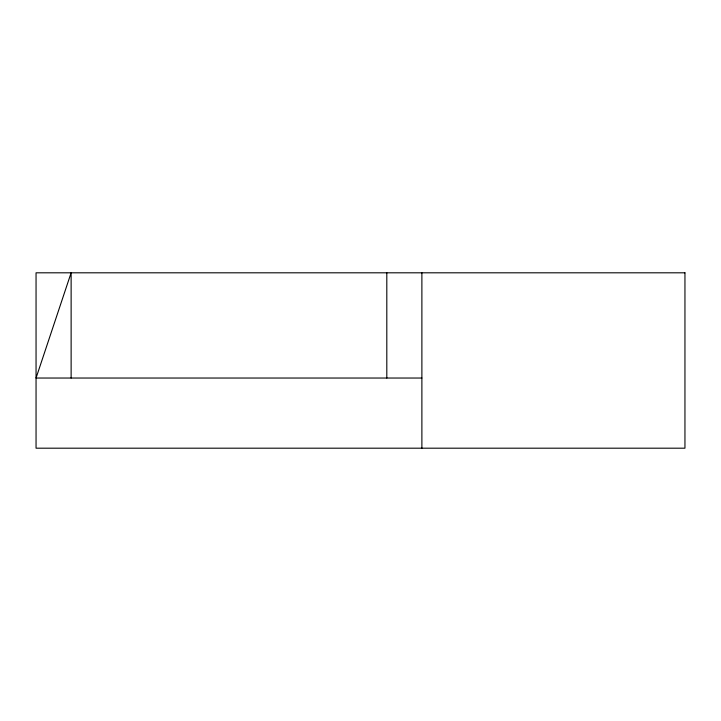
<?xml version="1.0" encoding="UTF-8"?>
<svg xmlns="http://www.w3.org/2000/svg" width="721" height="721" viewBox="0 0 721 721"><rect width="100%" height="100%" fill="white"/><g stroke="black" fill="none" stroke-linecap="round" stroke-linejoin="round"><path stroke-width="1.08" d="M421.884 378.038L36.05 378.038L71.127 272.808L71.127 378.038M421.884 272.808L421.884 448.192M386.807 272.808L386.807 378.038M684.95 272.808L36.05 272.808L36.05 448.192L684.95 448.192L684.95 272.808"/></g></svg>
